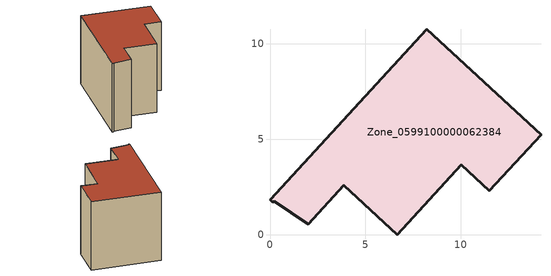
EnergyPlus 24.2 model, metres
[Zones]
Zone_0599100000062384
 floor ground (C_G): 0.15,1.68 0,1.82 8.23,10.76 14.22,5.25 11.51,2.3 10.04,3.66 6.69,0 3.88,2.59 2,0.55 0.23,1.76 z0
 wall outside (C_F): 3.88,2.59 6.69,0 10.04,3.66 11.51,2.3 14.22,5.25 8.23,10.76 0,1.82 0.15,1.68 0.23,1.76 2,0.55 3.88,2.59 z0:8.51
 roof outside (C_R): 0.23,1.76 2,0.55 3.88,2.59 6.69,0 10.04,3.66 11.51,2.3 14.22,5.25 8.23,10.76 0,1.82 0.15,1.68 z8.51
[BUILDING]
Pand.0599100000062384: North Axis=0; Terrain=City; Loads Convergence Tolerance Value=0.04; Temperature Convergence Tolerance Value=0.4; Solar Distribution=FullExterior; Maximum Number of Warmup Days=25; Minimum Number of Warmup Days=1
[Site:Location]
Rotterdam.The.Hague.AP_ZH_NLD Design_Conditions: Latitude=51.96; Longitude=4.45; Time Zone=1; Elevation=-4.5
[SITE:GROUNDTEMPERATURE:BUILDINGSURFACE]
18, 18, 18, 18, 18, 18, 18, 18, 18, 18, 18, 18
[MATERIAL] Thermal Absorptance=0.9; Solar Absorptance=0.7; Visible Absorptance=0.7
Name | Roughness | Thickness | Conductivity | Density | Specific Heat
G.TC.1975-1991 | MediumSmooth | 0.15 | 0.288461 | 540 | 1210
F.TC.1975-1991 | Rough | 0.3 | 0.230769 | 1920 | 840
R.TC.1975-1991 | MediumRough | 0.2 | 0.153846 | 1500 | 1000
[CONSTRUCTION]
C_G: G.TC.1975-1991
C_F: F.TC.1975-1991
C_R: R.TC.1975-1991
[ZONE]
Zone_0599100000062384: Type=1; Multiplier=1; Ceiling Height=Autocalculate; Volume=Autocalculate; Floor Area=autocalculate; Part of Total Floor Area=Yes
[ZONEINFILTRATION:DESIGNFLOWRATE]
Infil_Zone_0599100000062384: Zone or ZoneList or Space or SpaceList=Zone_0599100000062384; Schedule=AlwaysOn; Design Flow Rate Calculation Method=Flow/Area; Flow Rate per Floor Area=0.003; Constant Term Coefficient=1; Temperature Term Coefficient=0; Velocity Term Coefficient=0; Velocity Squared Term Coefficient=0
[HVACTEMPLATE:ZONE:IDEALLOADSAIRSYSTEM]
Zone_0599100000062384: Maximum Heating Supply Air Temperature=50; Minimum Cooling Supply Air Temperature=13; Maximum Heating Supply Air Humidity Ratio=0.0156; Minimum Cooling Supply Air Humidity Ratio=0.0077; Heating Limit=NoLimit; Cooling Limit=NoLimit; Dehumidification Control Type=ConstantSensibleHeatRatio; Cooling Sensible Heat Ratio=0.7; Dehumidification Setpoint=60; Humidification Control Type=None; Humidification Setpoint=30; Outdoor Air Method=None; Outdoor Air Flow Rate per Person=0.00944; Outdoor Air Flow Rate per Zone Floor Area=0; Outdoor Air Flow Rate per Zone=0; Demand Controlled Ventilation Type=None; Outdoor Air Economizer Type=NoEconomizer; Heat Recovery Type=None; Sensible Heat Recovery Effectiveness=0.7; Latent Heat Recovery Effectiveness=0.65
[ZONECONTROL:THERMOSTAT]
ThermostatControl_Zone_0599100000062384: Zone or ZoneList=Zone_0599100000062384; Control Type Schedule=DualSetpointControlType; Control 1=Thermostat_Zone_0599100000062384; Temperature Difference Between Cutout And Setpoint=0
[THERMOSTATSETPOINT:DUALSETPOINT]
Thermostat_Zone_0599100000062384: Heating Setpoint Temperature Schedule=HeatingSetpoint_Zone_0599100000062384; Cooling Setpoint Temperature Schedule=CoolingSetpoint_Zone_0599100000062384
[SCHEDULE:COMPACT]
HeatingSetpoint_Zone_0599100000062384: Through: 12/31, For: AllDays, Until: 24:00, 21
CoolingSetpoint_Zone_0599100000062384: Through: 12/31, For: AllDays, Until: 24:00, 24
DualSetpointControlType: Through: 12/31, For: AllDays, Until: 24:00, 4
AlwaysOn: Through: 12/31, For: AllDays, Until: 24:00, 1
